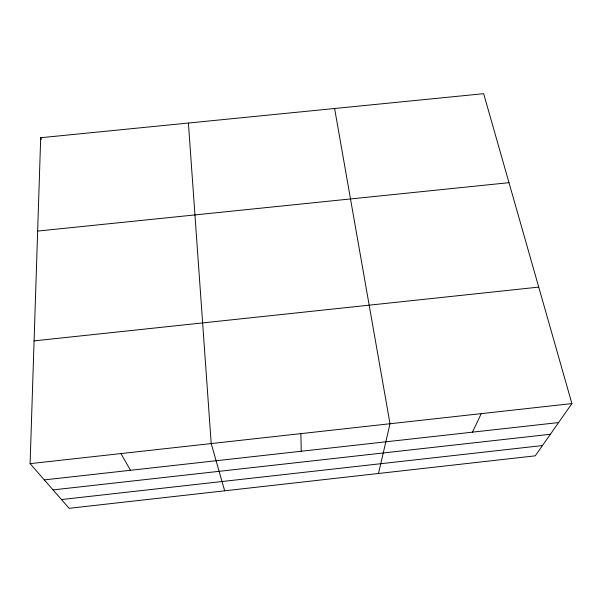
<?xml version="1.0" encoding="UTF-8"?>
<svg xmlns="http://www.w3.org/2000/svg" width="602" height="602" viewBox="0 0 602 602"><rect width="100%" height="100%" fill="white"/><g stroke="black" fill="none" stroke-linecap="round" stroke-linejoin="round"><path stroke-width="0.9" d="M30.1 463.645L40.688 137.723L483.654 93.686L571.9 403.588L535.246 455.834L69.14 508.314L30.1 463.645L571.9 403.588M378.5 473.481L390.021 423.748L334.607 108.503M472.48 432.161L481.254 413.634M53.051 489.9L550.378 434.268M61.479 499.547L542.455 445.563M44.3 479.892L558.596 422.559M34.088 340.875L538.73 287.109M37.655 231.078L508.991 182.677M120.942 453.577L130.461 470.282M40.688 137.723L41.387 139.416M224.666 490.803L211.212 443.569L188.411 123.041M300.902 433.628L301.226 451.252"/></g></svg>
